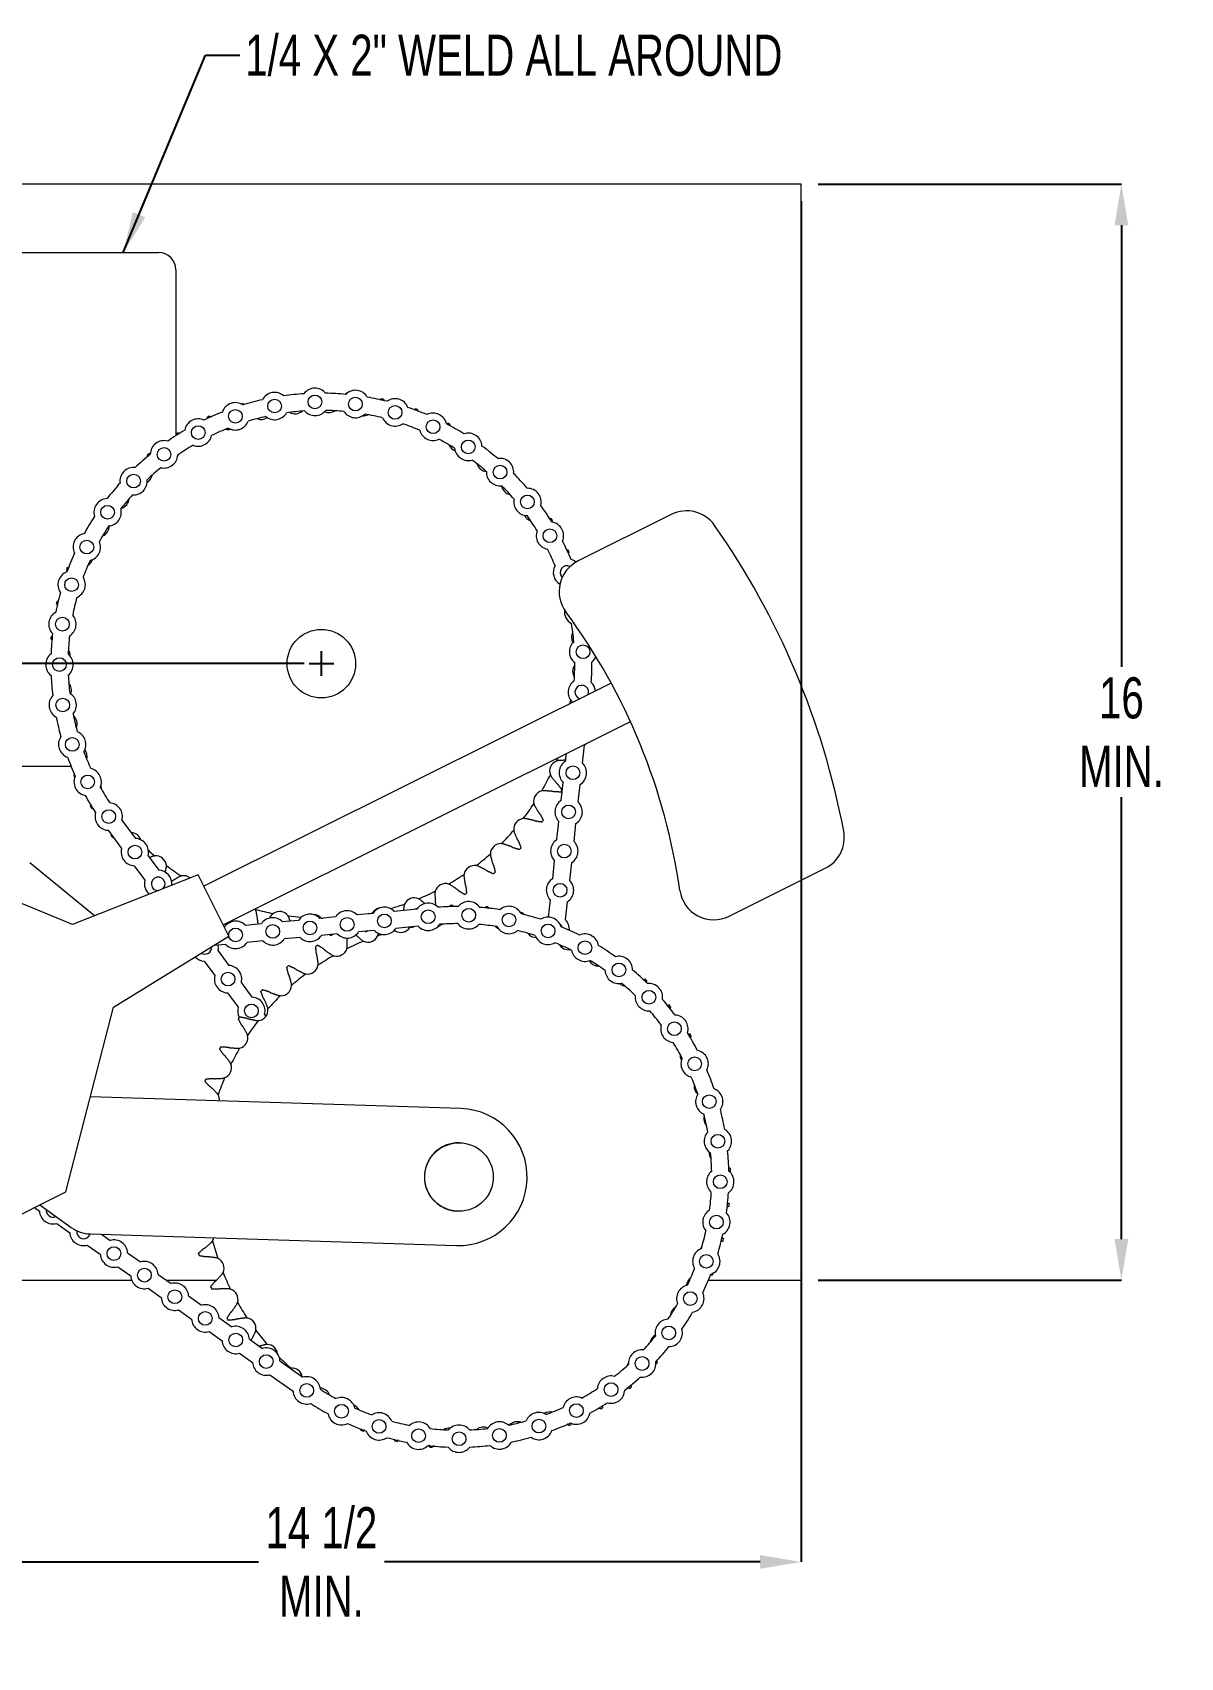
# Model space of a CAD drawing. Header units: inches. Extents: x 1.5 to 21.5, y 4.2 to 20.4.
# Drawn here: x 5.63 to 9.81, y 4.18 to 10.11 of the extents above; entities that cross this region are included whole.
import ezdxf

# ---------------------------------------------------------------- set-up
doc = ezdxf.new("R2010")
doc.units = ezdxf.units.IN
doc.header["$MEASUREMENT"] = 0
doc.header["$PDSIZE"] = -1
doc.layers.add('DIM', color=1, linetype='Continuous')
doc.styles.add('SLDTEXTSTYLE0', font='ARIAL.TTF', dxfattribs={"width": 0.7})
doc.styles.get("Standard").update_dxf_attribs({"font": 'ARIAL.TTF'})
doc.dimstyles.new('SLDDIMSTYLE0', dxfattribs={"dimtxt": 0.15, "dimasz": 0.15, "dimexe": 0, "dimexo": 0.0625, "dimgap": 0.0375, "dimtad": 0, "dimtih": 1, "dimtoh": 1, "dimdec": 3, "dimlfac": 4, "dimrnd": 1e-09, "dimzin": 12, "dimdsep": 46, "dimtxsty": 'SLDTEXTSTYLE0', "dimsah": 1, "dimcen": 0.09, "dimadec": 0, "dimazin": 0, "dimtfac": 1, "dimtdec": 3, "dimtofl": 0, "dimtmove": 0, "dimatfit": 3, "dimfxl": 0, "dimtolj": 1, "dimtzin": 12, "dimarcsym": 0})
doc.dimstyles.new('SLDDIMSTYLE3', dxfattribs={"dimtxt": 0.15, "dimasz": 0.15, "dimexe": 0, "dimexo": 0.0625, "dimgap": 0.0375, "dimtad": 0, "dimtih": 1, "dimtoh": 1, "dimdec": 0, "dimrnd": 1e-09, "dimzin": 0, "dimdsep": 46, "dimtxsty": 'Standard', "dimsah": 1, "dimcen": 0.09, "dimadec": 0, "dimazin": 0, "dimtfac": 1, "dimtdec": 0, "dimtofl": 0, "dimtmove": 0, "dimatfit": 3, "dimfxl": 0, "dimtolj": 1, "dimtzin": 0, "dimarcsym": 0})

# ---------------------------------------------------------------- blocks, each defined once
blk = doc.blocks.new('*D11')
at = {"color": 0, "linetype": 'ByBlock', "lineweight": -2}
for p, q in [((8.4294, 9.4948), (8.4294, 4.5288)), ((4.9294, 5.4948), (4.9294, 4.5288)), ((5.0794, 4.5288), (6.4498, 4.5288)), ((8.2794, 4.5288), (6.909, 4.5288))]:
    blk.add_line(p, q, dxfattribs=at)
at = {"color": 0, "linetype": 'ByBlock'}
for points in [[(4.9294, 4.5288), (5.0794, 4.5538), (5.0794, 4.5038)], [(8.4294, 4.5288), (8.2794, 4.5538), (8.2794, 4.5038)]]:
    blk.add_solid(points, dxfattribs=at)
at = {"layer": 'DEFPOINTS', "color": 0, "linetype": 'ByBlock'}
for p in [(8.4294, 9.5573), (4.9294, 5.5573)]:
    blk.add_point(p, dxfattribs=at)
at = {"color": 0, "linetype": 'ByBlock', "insert": (6.6794, 4.5288), "char_height": 0.15, "attachment_point": 5, "style": 'SLDTEXTSTYLE0'}
blk.add_mtext('14 1/2\\PMIN.', dxfattribs=at)
blk = doc.blocks.new('*D9')
at = {"color": 0, "linetype": 'ByBlock', "lineweight": -2}
for p, q in [((8.4919, 9.5573), (9.5978, 9.5573)), ((9.5978, 9.4073), (9.5978, 7.7951)), ((9.5978, 5.7073), (9.5978, 7.3195)), ((8.4919, 5.5573), (9.5978, 5.5573))]:
    blk.add_line(p, q, dxfattribs=at)
at = {"color": 0, "linetype": 'ByBlock'}
for points in [[(9.5978, 9.5573), (9.6228, 9.4073), (9.5728, 9.4073)], [(9.5978, 5.5573), (9.6228, 5.7073), (9.5728, 5.7073)]]:
    blk.add_solid(points, dxfattribs=at)
at = {"layer": 'DEFPOINTS', "color": 0, "linetype": 'ByBlock'}
for p in [(8.4294, 9.5573), (8.4294, 5.5573)]:
    blk.add_point(p, dxfattribs=at)
at = {"color": 0, "linetype": 'ByBlock', "insert": (9.5978, 7.5573), "char_height": 0.15, "attachment_point": 5, "style": 'SLDTEXTSTYLE0'}
blk.add_mtext('16\\PMIN.', dxfattribs=at)
blk = doc.blocks.new('*D10')
at = {"layer": 'DEFPOINTS', "color": 0}
for p in [(6.6794, 7.8073), (3.2682, 7.4323), (4.1481, 7.4323)]:
    blk.add_point(p, dxfattribs=at)
at = {"layer": 'DIM', "color": 0, "lineweight": -2}
for p, q in [((6.6169, 7.8073), (3.2682, 7.8073)), ((3.2682, 7.6573), (3.2682, 7.5823)), ((4.0856, 7.4323), (3.2682, 7.4323)), ((3.2682, 7.4323), (3.2682, 7.0331)), ((3.2682, 7.0331), (3.1182, 7.0331))]:
    blk.add_line(p, q, dxfattribs=at)
at = {"layer": 'DIM', "color": 0}
for points in [[(3.2432, 7.6573), (3.2932, 7.6573), (3.2682, 7.8073)], [(3.2432, 7.5823), (3.2932, 7.5823), (3.2682, 7.4323)]]:
    blk.add_solid(points, dxfattribs=at)
at = {"layer": 'DIM', "color": 0, "insert": (2.9294, 7.1107), "char_height": 0.15, "attachment_point": 2, "style": 'SLDTEXTSTYLE0'}
blk.add_mtext('\\A1;1 1/2', dxfattribs=at)

msp = doc.modelspace()

# ---------------------------------------------------------------- linework, layer by layer
at = {"color": 7, "linetype": 'Continuous', "lineweight": 15}
for p, q in [((8.429397, 9.557259), (5.178147, 9.557259)), ((8.429397, 7.728302), (8.429397, 9.557259)), ((5.178147, 9.307259), (6.085647, 9.307259)), ((6.148147, 9.244759), (6.148147, 8.638912)), ((7.955654, 8.351727), (7.615843, 8.182024)), ((7.736265, 7.736374), (6.250939, 6.994597)), ((7.593699, 7.665176), (7.593956, 7.667517)), ((6.321308, 6.853691), (7.806634, 7.595468)), ((7.570178, 7.451077), (7.573235, 7.478908)), ((7.632304, 7.444252), (7.639477, 7.509546)), ((7.647747, 7.516119), (7.639477, 7.509546)), ((5.766573, 7.432259), (4.148147, 7.432259)), ((7.554479, 7.308187), (7.561653, 7.373481)), ((7.616606, 7.301361), (7.623779, 7.366656)), ((5.951938, 7.23618), (6.001009, 7.169304)), ((5.901508, 7.199261), (5.950619, 7.13233)), ((7.538781, 7.165296), (7.545954, 7.230591)), ((7.600907, 7.158471), (7.608081, 7.223766)), ((5.770869, 6.85466), (5.127151, 7.120801)), ((5.851729, 6.886574), (5.61563, 7.079919)), ((5.9968, 7.069392), (6.035659, 7.016432)), ((6.04719, 7.106366), (6.086049, 7.053406)), ((7.523083, 7.022406), (7.530256, 7.087701)), ((7.585209, 7.015581), (7.592382, 7.080876)), ((8.166725, 6.885276), (8.517676, 7.060542)), ((6.230275, 7.035974), (5.770869, 6.85466)), ((6.341971, 6.812314), (6.230275, 7.035974)), ((8.429397, 5.557259), (8.429397, 7.016455)), ((7.507641, 6.881846), (7.514558, 6.944811)), ((6.438634, 6.910449), (6.437825, 6.91188)), ((6.731633, 6.883087), (6.673702, 6.877631)), ((6.867283, 6.895862), (6.809352, 6.890406)), ((7.027295, 6.910931), (6.945001, 6.903181)), ((7.569511, 6.872691), (7.576684, 6.937985)), ((6.460333, 6.857537), (6.402402, 6.852081)), ((6.595983, 6.870312), (6.538052, 6.864856)), ((6.678949, 6.878693), (6.685172, 6.878711)), ((6.737493, 6.820862), (6.679562, 6.815406)), ((6.873143, 6.833637), (6.815212, 6.828181)), ((6.941542, 6.830387), (6.948439, 6.832203)), ((7.032799, 6.848673), (6.950861, 6.840956)), ((5.92103, 6.55398), (6.341971, 6.812314)), ((6.330544, 6.782537), (6.286728, 6.778411)), ((6.466194, 6.795312), (6.408262, 6.789856)), ((6.601843, 6.808087), (6.543912, 6.802631)), ((7.558211, 6.769838), (7.558964, 6.776696)), ((6.25192, 6.7217), (6.29078, 6.66874)), ((6.30231, 6.758674), (6.34117, 6.705714)), ((6.387351, 6.642776), (6.42621, 6.589816)), ((6.33696, 6.605802), (6.37582, 6.552842)), ((5.747067, 5.879487), (5.92103, 6.55398)), ((6.472391, 6.526879), (6.477171, 6.520364)), ((7.187837, 6.183288), (5.836424, 6.225945)), ((5.465479, 5.738861), (5.747067, 5.879487)), ((5.632221, 5.822133), (5.650511, 5.809144)), ((5.652162, 5.832091), (5.766964, 5.749269)), ((5.714157, 5.763947), (5.761599, 5.730256)), ((5.836154, 5.725705), (7.172062, 5.683536)), ((5.877805, 5.72439), (5.908875, 5.702326)), ((5.825246, 5.685058), (5.872688, 5.651368)), ((5.972522, 5.657128), (6.019964, 5.623438)), ((5.936335, 5.60617), (5.983777, 5.572479)), ((6.083611, 5.57824), (6.131053, 5.544549)), ((4.929397, 5.557259), (5.987085, 5.557259)), ((6.047423, 5.527282), (6.094865, 5.493591)), ((6.113155, 5.557259), (6.297526, 5.557259)), ((8.018402, 5.557259), (8.023177, 5.557259)), ((8.091194, 5.557259), (8.429397, 5.557259)), ((6.194699, 5.499351), (6.242141, 5.465661)), ((6.158512, 5.448393), (6.205954, 5.414703)), ((6.305788, 5.420463), (6.35323, 5.386773)), ((6.269601, 5.369505), (6.317043, 5.335815)), ((6.416877, 5.341575), (6.464319, 5.307884)), ((6.380689, 5.290617), (6.428131, 5.256926)), ((6.527965, 5.262686), (6.612072, 5.202959)), ((6.491778, 5.211728), (6.575885, 5.152001)), ((7.630059, 5.127133), (7.628563, 5.12719))]:
    msp.add_line(p, q, dxfattribs=at)
at = {"color": 7, "linetype": 'Continuous', "lineweight": 15, "flags": 128}
for points in [[(7.037872, 8.659268), (7.038541, 8.658157), (7.038624, 8.658026)], [(6.154687, 8.563794), (6.157055, 8.568948), (6.157488, 8.57017)], [(7.607939, 8.177714), (7.600439, 8.183076), (7.58998, 8.18767)], [(7.588943, 7.673359), (7.586294, 7.6677), (7.584373, 7.660518)], [(7.652915, 7.694748), (7.654068, 7.699639), (7.65343, 7.709373)], [(7.537108, 7.451499), (7.540266, 7.459209), (7.54189, 7.463254)], [(7.001952, 6.844403), (7.010134, 6.845978), (7.016356, 6.847124)], [(7.549363, 6.857171), (7.554019, 6.852525), (7.557884, 6.845267)], [(6.30231, 6.758674), (6.303988, 6.76972), (6.303328, 6.779974)], [(6.282666, 5.700296), (6.286063, 5.707103), (6.287439, 5.71146)], [(8.0677, 5.679455), (8.064707, 5.676235), (8.060544, 5.670103)], [(7.799391, 5.254772), (7.796037, 5.248885), (7.79419, 5.244027)]]:
    msp.add_lwpolyline(points, dxfattribs=at)
at = {"color": 7, "linetype": 'Continuous', "lineweight": 15}
for centre, radius in [((6.655875, 8.762569), 0.025), ((6.803624, 8.75475), 0.025), ((6.365597, 8.709867), 0.025), ((6.50869, 8.747488), 0.025), ((6.948395, 8.724217), 0.025), ((6.230027, 8.650608), 0.025), ((7.086717, 8.671702), 0.025), ((7.215275, 8.598465), 0.025), ((6.105229, 8.571132), 0.025), ((5.994195, 8.473345), 0.025), ((7.330987, 8.50626), 0.025), ((7.431078, 8.397299), 0.025), ((5.899588, 8.359589), 0.025), ((5.823674, 8.232593), 0.025), ((7.51315, 8.274193), 0.025), ((5.768274, 8.095401), 0.025), ((5.734715, 7.951301), 0.025), ((6.679397, 7.807259), 0.125), ((5.723803, 7.803748), 0.025), ((7.634005, 7.850783), 0.025), ((5.735799, 7.65628), 0.025), ((5.770415, 7.512431), 0.025), ((7.596978, 7.408867), 0.025), ((5.826822, 7.375649), 0.025), ((5.903667, 7.249214), 0.025), ((7.58128, 7.265976), 0.025), ((5.998904, 7.119348), 0.025), ((7.565582, 7.123086), 0.025), ((7.549883, 6.980196), 0.025), ((6.773422, 6.855634), 0.025), ((6.909072, 6.868409), 0.025), ((7.068926, 6.883239), 0.025), ((7.216775, 6.888867), 0.025), ((7.36372, 6.871605), 0.025), ((6.366473, 6.817309), 0.025), ((6.502123, 6.830084), 0.025), ((6.637773, 6.842859), 0.025), ((7.506239, 6.831866), 0.025), ((7.640916, 6.770604), 0.025), ((7.764522, 6.689286), 0.025), ((6.339065, 6.655758), 0.025), ((7.874093, 6.589863), 0.025), ((6.424106, 6.539861), 0.025), ((7.967004, 6.474718), 0.025), ((8.041027, 6.34661), 0.025), ((8.094386, 6.208611), 0.025), ((7.181506, 5.933363), 0.125), ((8.125805, 6.06403), 0.025), ((8.134528, 5.916332), 0.025), ((8.120347, 5.769057), 0.025), ((5.922605, 5.654248), 0.025), ((8.083602, 5.625737), 0.025), ((6.033694, 5.57536), 0.025), ((6.144782, 5.496471), 0.025), ((8.025173, 5.489807), 0.025), ((6.255871, 5.417583), 0.025), ((6.36696, 5.338695), 0.025), ((7.946462, 5.364525), 0.025), ((6.478048, 5.259806), 0.025), ((7.849356, 5.252895), 0.025), ((6.625802, 5.154881), 0.025), ((7.736181, 5.157594), 0.025), ((6.752704, 5.078811), 0.025), ((7.609652, 5.080904), 0.025), ((6.889828, 5.023242), 0.025), ((7.472801, 5.024666), 0.025), ((7.033887, 4.989506), 0.025), ((7.181426, 4.978413), 0.025), ((7.328909, 4.990227), 0.025)]:
    msp.add_circle(centre, radius, dxfattribs=at)
for centre, radius, start, end in [((6.085647, 9.244759), 0.0625, 0, 90), ((6.50869, 8.747488), 0.05, 47.8118964, 152.7690839), ((6.679397, 7.807259), 0.98685, 93.7135252, 97.9874551), ((6.655875, 8.762569), 0.05, 38.9318964, 143.8890839), ((6.679397, 7.807259), 0.98685, 84.8335252, 89.1074551), ((6.803624, 8.75475), 0.05, 30.0518964, 135.0090839), ((6.679397, 7.807259), 0.991066, 84.605641, 84.7821248), ((6.679397, 7.807259), 0.98685, 75.9535252, 80.2274551), ((6.679397, 7.807259), 0.98685, 111.4735252, 115.7474551), ((6.365597, 8.709867), 0.05, 56.6918964, 161.6490839), ((6.679397, 7.807259), 0.991066, 106.775486, 107.0953393), ((6.679397, 7.807259), 0.98685, 102.5935252, 106.8674551), ((6.50869, 8.747488), 0.05, 230.1526037, 330.4283766), ((6.679397, 7.807259), 0.92435, 93.7901226, 97.9108577), ((6.583178, 8.758014), 0.038816, 240.1211446, 311.4364661), ((6.655875, 8.762569), 0.05, 221.2726037, 321.5483766), ((6.7081, 8.76244), 0.038816, 244.5340254, 303.9364661), ((6.679397, 7.807259), 0.92435, 84.9101226, 89.0308577), ((6.803624, 8.75475), 0.05, 212.3926037, 312.6683766), ((6.679397, 7.807259), 0.991066, 76.775486, 77.2821248), ((6.948395, 8.724217), 0.05, 21.1718964, 126.1290839), ((6.679397, 7.807259), 0.98685, 67.0735252, 71.3474551), ((6.679397, 7.807259), 0.991066, 69.275486, 69.7821248), ((7.086717, 8.671702), 0.05, 12.2918964, 117.2490839), ((6.230027, 8.650608), 0.05, 65.5718964, 170.5290839), ((6.679397, 7.807259), 0.991066, 114.275486, 114.7821248), ((6.679397, 7.807259), 0.92435, 111.5501226, 115.6708577), ((6.340383, 8.700715), 0.038816, 255.1211446, 282.3939146), ((6.365597, 8.709867), 0.05, 239.0326037, 339.3083766), ((6.679397, 7.807259), 0.92435, 102.6701226, 106.7908577), ((6.459903, 8.737321), 0.038816, 247.6211446, 304.4265076), ((6.83253, 8.750521), 0.038816, 265.2123419, 296.4364661), ((6.679397, 7.807259), 0.92435, 76.0301226, 80.1508577), ((6.948395, 8.724217), 0.05, 203.5126037, 303.7883766), ((6.679397, 7.807259), 0.92435, 67.1501226, 71.2708577), ((7.086717, 8.671702), 0.05, 194.6326037, 294.9083766), ((6.679397, 7.807259), 0.98685, 58.1935252, 62.4674551), ((6.679397, 7.807259), 0.991066, 61.775486, 62.2821248), ((6.105229, 8.571132), 0.05, 74.4518964, 179.4090839), ((6.679397, 7.807259), 0.98685, 120.3535252, 124.6274551), ((6.679397, 7.807259), 0.991066, 121.775486, 122.2821248), ((6.679397, 7.807259), 0.92435, 120.4301226, 124.5508577), ((6.230027, 8.650608), 0.05, 247.9126037, 348.1883766), ((6.679397, 7.807259), 0.92435, 58.2701226, 62.3908577), ((7.181845, 8.620118), 0.038816, 202.6211446, 248.1274793), ((7.215275, 8.598465), 0.05, 3.4118964, 108.3690839), ((6.679397, 7.807259), 0.98685, 49.3135252, 53.5874551), ((6.679397, 7.807259), 0.98685, 129.2335252, 133.5074551), ((6.679397, 7.807259), 0.991066, 129.275486, 129.7821248), ((6.105229, 8.571132), 0.05, 256.7926037, 357.0683766), ((7.215275, 8.598465), 0.05, 185.7526037, 286.0283766), ((6.679397, 7.807259), 0.92435, 49.3901226, 53.5108577), ((7.330987, 8.50626), 0.05, 354.5318964, 99.4890839), ((5.994195, 8.473345), 0.05, 83.3318964, 188.2890839), ((6.679397, 7.807259), 0.92435, 129.3101226, 133.4308577), ((6.024278, 8.50297), 0.038816, 300.6259288, 348.9364661), ((7.283646, 8.547582), 0.038816, 195.1211446, 266.1716907), ((7.330987, 8.50626), 0.05, 176.8726037, 277.1483766), ((6.679397, 7.807259), 0.98685, 40.4335252, 44.7074551), ((6.679397, 7.807259), 0.98685, 138.1135252, 142.3874551), ((6.679397, 7.807259), 0.92435, 138.1901226, 142.3108577), ((5.994195, 8.473345), 0.05, 265.6726037, 5.9483766), ((7.375108, 8.462378), 0.038816, 187.6211446, 258.9364661), ((6.679397, 7.807259), 0.92435, 40.5101226, 44.6308577), ((7.431078, 8.397299), 0.05, 345.6518964, 90.6090839), ((5.899588, 8.359589), 0.05, 92.2118964, 197.1690839), ((5.899588, 8.359589), 0.05, 274.5526037, 14.8283766), ((5.939074, 8.411508), 0.038816, 285.1211446, 356.4364661), ((7.431078, 8.397299), 0.05, 167.9926037, 268.2683766), ((6.679397, 7.807259), 0.98685, 31.5535252, 35.8274551), ((8.011503, 8.239897), 0.125, 35.0329181, 116.5376765), ((6.679397, 7.807259), 0.98685, 146.9935252, 151.2674551), ((6.679397, 7.807259), 0.92435, 147.0701226, 151.1908577), ((5.866538, 8.309707), 0.038816, 292.6211446, 0.3190103), ((7.454666, 8.365965), 0.038816, 206.6625411, 251.4364661), ((6.679397, 7.807259), 0.92435, 31.6301226, 35.7508577), ((6.679397, 7.807259), 0.991066, 31.775486, 32.2821248), ((7.51315, 8.274193), 0.05, 336.7718964, 81.7290839), ((5.759741, 6.661268), 2.875, 10.7110563, 35.0329181), ((5.823674, 8.232593), 0.05, 101.0918964, 206.0490839), ((5.823674, 8.232593), 0.05, 283.4326037, 23.7083766), ((7.51315, 8.274193), 0.05, 159.1126037, 259.3883766), ((6.679397, 7.807259), 0.98685, 22.6735252, 26.9474551), ((6.679397, 7.807259), 0.98685, 155.8735252, 160.1474551), ((5.807909, 8.199309), 0.038816, 300.1211446, 341.9519994), ((6.679397, 7.807259), 0.92435, 22.7501226, 26.8708577), ((6.679397, 7.807259), 0.991066, 24.275486, 24.7821248), ((5.768274, 8.095401), 0.05, 109.9718964, 214.9290839), ((6.679397, 7.807259), 0.991066, 159.275486, 159.7821248), ((6.679397, 7.807259), 0.92435, 155.9501226, 160.0708577), ((7.575235, 8.139893), 0.05, 150.2326037, 239.1456804), ((7.671691, 8.070194), 0.125, 116.5376765, 216.3867034), ((7.575235, 8.139893), 0.025, 62.2469543, 226.0488882), ((6.679397, 7.807259), 0.98685, 164.7535252, 169.0274551), ((5.768274, 8.095401), 0.05, 292.3126037, 32.5883766), ((6.679397, 7.807259), 0.991066, 166.775486, 167.2821248), ((6.679397, 7.807259), 0.92435, 164.8301226, 168.9508577), ((5.734715, 7.951301), 0.05, 118.8518964, 223.8090839), ((5.734715, 7.951301), 0.05, 301.1926037, 41.4683766), ((7.615845, 7.99762), 0.05, 173.5880577, 241.6283766), ((5.759741, 6.661268), 2.25, 8.1291963, 36.3867034), ((6.679397, 7.807259), 0.92435, 4.9901226, 9.1108577), ((6.679397, 7.807259), 0.991066, 174.275486, 174.7821248), ((6.679397, 7.807259), 0.98685, 173.6335252, 177.9074551), ((6.679397, 7.807259), 0.92435, 173.7101226, 177.8308577), ((7.630152, 7.903478), 0.038816, 150.1211446, 210.1854864), ((5.723803, 7.803748), 0.05, 127.7318964, 232.6890839), ((5.723803, 7.803748), 0.05, 310.0726037, 50.3483766), ((5.724216, 7.835962), 0.038816, 358.2443915, 33.9364661), ((7.634005, 7.850783), 0.05, 132.4726037, 232.7483766), ((7.634005, 7.850783), 0.05, 310.1318964, 338.9478829), ((7.634578, 7.778556), 0.038816, 142.6211446, 213.9364661), ((6.679397, 7.807259), 0.92435, 356.1101226, 0.2308577), ((6.679397, 7.807259), 0.98685, 356.0335252, 0.3074551), ((6.679397, 7.807259), 0.98685, 182.5135252, 186.7874551), ((6.679397, 7.807259), 0.92435, 182.5901226, 186.7108577), ((5.728642, 7.71104), 0.038816, 338.7812019, 41.4364661), ((7.629282, 7.702902), 0.05, 123.5926037, 225.0483027), ((7.629282, 7.702902), 0.025, 15, 252.1121192), ((7.629282, 7.702902), 0.05, 5.6166839, 46.2090839), ((5.735799, 7.65628), 0.05, 136.6118964, 241.5690839), ((5.735799, 7.65628), 0.05, 318.9526037, 59.2283766), ((6.679397, 7.807259), 0.98685, 191.3935252, 195.6674551), ((6.679397, 7.807259), 0.92435, 191.4701226, 195.5908577), ((5.749335, 7.587765), 0.038816, 337.6211446, 48.9364661), ((5.770415, 7.512431), 0.05, 145.4918964, 250.4490839), ((5.770415, 7.512431), 0.05, 327.8326037, 68.1083766), ((6.679397, 7.807259), 0.92435, 200.3501226, 204.4708577), ((5.785941, 7.468245), 0.038816, 345.1211446, 38.6336668), ((6.679397, 7.807259), 0.98685, 200.2735252, 204.5474551), ((5.826822, 7.375649), 0.05, 336.7126037, 76.9883766), ((7.550885, 7.415209), 0.038816, 110.7880233, 200.7695874), ((7.596978, 7.408867), 0.05, 122.4126776, 225.0483027), ((7.596978, 7.408867), 0.05, 302.4126776, 45.0483027), ((6.679397, 7.807259), 0.991066, 204.275486, 204.7821248), ((5.826822, 7.375649), 0.05, 154.3718964, 259.3290839), ((6.679397, 7.807259), 0.92435, 209.2301226, 213.3508577), ((5.837835, 7.354526), 0.038816, 352.6211446, 14.2236426), ((6.679397, 7.807259), 0.928566, 329.9723706, 334.0852402), ((6.679397, 7.807259), 0.98685, 209.1535252, 213.4274551), ((5.903667, 7.249214), 0.05, 344.8896491, 85.8683766), ((6.679397, 7.807259), 0.928566, 322.4723706, 326.5852402), ((7.492256, 7.304811), 0.038816, 103.2880233, 193.2695874), ((7.58128, 7.265976), 0.05, 122.4126776, 225.0483027), ((6.679397, 7.807259), 0.991066, 331.775486, 332.2821248), ((7.58128, 7.265976), 0.05, 302.4126776, 45.0483027), ((6.679397, 7.807259), 0.991066, 211.775486, 212.2821248), ((5.903667, 7.249214), 0.05, 163.2518964, 267.5252204), ((7.41972, 7.203011), 0.038816, 95.7880233, 185.7695874), ((6.679397, 7.807259), 0.991066, 324.275486, 324.7821248), ((6.679397, 7.807259), 0.991066, 219.275486, 219.7821248), ((5.983686, 7.15214), 0.038816, 18.4783573, 88.2695874), ((6.679397, 7.807259), 0.928566, 314.9723706, 319.0852402), ((8.461828, 7.172372), 0.125, 296.5376765, 10.7110563), ((5.998904, 7.119348), 0.05, 164.9516973, 267.5873224), ((5.998904, 7.119348), 0.05, 344.9516973, 87.5873224), ((6.679397, 7.807259), 0.928566, 227.1977369, 229.0852402), ((7.334516, 7.111548), 0.038816, 88.2880233, 178.2695874), ((6.679397, 7.807259), 0.991066, 316.775486, 317.2821248), ((7.565582, 7.123086), 0.05, 122.4126776, 225.0483027), ((7.565582, 7.123086), 0.05, 302.4126776, 45.0483027), ((6.075148, 7.066936), 0.038816, 5.7880233, 95.7695874), ((6.679397, 7.807259), 0.928566, 232.4723706, 236.5852402), ((7.238103, 7.03199), 0.038816, 80.7880233, 170.7695874), ((6.679397, 7.807259), 0.928566, 307.4723706, 311.5852402), ((6.083945, 7.00345), 0.05, 164.9516973, 229.5287764), ((6.083945, 7.00345), 0.025, 15, 271.3668648), ((6.083945, 7.00345), 0.05, 353.5465766, 87.5873224), ((6.083945, 7.00345), 0.025, 311.7084881, 15), ((6.176949, 6.9944), 0.038816, 51.0058592, 103.2695874), ((7.13213, 6.965697), 0.038816, 73.2880233, 163.2695874), ((6.679397, 7.807259), 0.928566, 299.9723706, 304.0852402), ((6.679397, 7.807259), 0.991066, 309.275486, 309.7821248), ((7.549883, 6.980196), 0.05, 122.4126776, 225.0483027), ((7.549883, 6.980196), 0.05, 302.4126776, 45.0483027), ((7.018411, 6.913803), 0.038816, 65.7880233, 155.7695874), ((6.679397, 7.807259), 0.928566, 292.4723706, 296.5852402), ((6.679397, 7.807259), 0.991066, 301.775486, 302.2821248), ((8.110876, 6.997106), 0.125, 188.1291963, 296.5376765), ((6.679397, 7.807259), 0.928566, 254.9723706, 259.0852402), ((6.502123, 6.830084), 0.05, 44.0622063, 146.6978314), ((6.526264, 6.863997), 0.038816, 35.7880233, 125.7695874), ((6.679397, 7.807259), 0.928566, 262.4723706, 265.4755365), ((6.637773, 6.842859), 0.05, 44.0622063, 146.6978314), ((6.650694, 6.852078), 0.038816, 43.2880233, 88.5235459), ((6.773422, 6.855634), 0.05, 44.0622063, 146.6978314), ((6.679397, 7.807259), 0.928566, 280.4036823, 281.5852402), ((6.898891, 6.877197), 0.038816, 100.2909764, 148.2695874), ((6.909072, 6.868409), 0.05, 44.0622063, 146.6978314), ((6.679397, 7.807259), 0.928566, 285.7141503, 289.0852402), ((7.181506, 5.933363), 0.991066, 98.8396039, 99.3462427), ((7.068926, 6.883239), 0.05, 44.1413874, 146.3685905), ((7.179091, 5.93401), 0.98685, 90.0430162, 94.3169461), ((7.181506, 5.933363), 0.991066, 91.3396039, 91.8462427), ((7.216775, 6.888867), 0.05, 35.2613874, 140.2185749), ((7.179091, 5.93401), 0.98685, 81.1630162, 85.4369461), ((7.181506, 5.933363), 0.991066, 83.8396039, 84.3462427), ((7.36372, 6.871605), 0.05, 26.3813874, 131.3385749), ((7.181506, 5.933363), 0.991066, 76.3396039, 76.8462427), ((7.179091, 5.93401), 0.98685, 72.2830162, 76.5569461), ((7.506239, 6.831866), 0.05, 17.5013874, 122.4585749), ((6.366473, 6.817309), 0.05, 44.0622063, 145.4214402), ((6.773422, 6.855634), 0.05, 224.0622063, 326.6978314), ((6.679397, 7.807259), 0.991066, 279.275486, 279.7821248), ((6.909072, 6.868409), 0.05, 224.0622063, 326.6978314), ((6.969094, 6.865068), 0.038816, 237.8521413, 327.8337054), ((7.068926, 6.883239), 0.05, 223.7344732, 326.7578676), ((7.092523, 6.884823), 0.038816, 287.5138073, 312.9301466), ((7.179091, 5.93401), 0.92435, 90.1196136, 94.2403487), ((7.216775, 6.888867), 0.05, 217.6020947, 317.8778676), ((7.179091, 5.93401), 0.92435, 81.2396136, 85.3603487), ((7.341811, 6.875433), 0.038816, 223.9776408, 243.3029745), ((7.36372, 6.871605), 0.05, 208.7220947, 308.9978676), ((7.179091, 5.93401), 0.92435, 72.3596136, 76.4803487), ((7.463404, 6.84645), 0.038816, 217.274574, 268.6626067), ((7.179091, 5.93401), 0.98685, 63.4030162, 67.6769461), ((7.534185, 6.837306), 0.05, 356.134014, 45.0483027), ((7.640916, 6.770604), 0.05, 8.6213874, 113.5785749), ((6.254025, 6.771655), 0.025, 238.5328906, 4.5424623), ((6.366473, 6.817309), 0.05, 224.0622063, 326.6978314), ((6.502123, 6.830084), 0.05, 224.0622063, 326.6978314), ((6.637773, 6.842859), 0.05, 224.0622063, 326.6978314), ((7.181506, 5.933363), 0.991066, 121.3396039, 121.8462427), ((6.679397, 7.807259), 0.991066, 271.775486, 272.2821248), ((6.735188, 6.778345), 0.038816, 252.8521413, 342.8337054), ((7.181506, 5.933363), 0.928566, 112.0364885, 116.1493581), ((6.849299, 6.829372), 0.038816, 245.3521413, 335.3337054), ((7.181506, 5.933363), 0.928566, 107.5113194, 108.6493581), ((7.506239, 6.831866), 0.05, 199.8420947, 300.1178676), ((7.179091, 5.93401), 0.92435, 63.4796136, 67.6003487), ((7.580174, 6.801843), 0.038816, 210.5853962, 279.805043), ((7.179091, 5.93401), 0.98685, 54.5230162, 58.7969461), ((6.254025, 6.771655), 0.05, 224.655721, 267.5873224), ((6.339065, 6.655758), 0.05, 344.9516973, 87.5873224), ((7.181506, 5.933363), 0.991066, 128.8396039, 129.3462427), ((6.628714, 6.71286), 0.038816, 260.3521413, 350.3337054), ((7.181506, 5.933363), 0.928566, 119.5364885, 123.6493581), ((7.640916, 6.770604), 0.05, 190.9620947, 291.2378676), ((7.690123, 6.742376), 0.038816, 209.8159571, 271.5029317), ((7.179091, 5.93401), 0.92435, 54.5996136, 58.7203487), ((7.764522, 6.689286), 0.05, 359.7413874, 104.6985749), ((6.339065, 6.655758), 0.05, 164.9516973, 267.5873224), ((7.181506, 5.933363), 0.928566, 127.0364885, 131.1493581), ((7.764522, 6.689286), 0.05, 182.0820947, 282.3578676), ((7.179091, 5.93401), 0.98685, 45.6430162, 49.9169461), ((7.181506, 5.933363), 0.991066, 46.3396039, 46.8462427), ((6.424106, 6.539861), 0.05, 344.9516973, 87.5873224), ((7.181506, 5.933363), 0.991066, 136.3396039, 136.8462427), ((7.181506, 5.933363), 0.928566, 134.5364885, 138.6493581), ((6.531699, 6.634037), 0.038816, 267.8521413, 357.8337054), ((7.791369, 6.669067), 0.038816, 230.0220042, 263.2194748), ((7.179091, 5.93401), 0.92435, 45.7196136, 49.8403487), ((7.874093, 6.589863), 0.05, 173.2020947, 273.4778676), ((7.874093, 6.589863), 0.05, 350.8613874, 95.8185749), ((6.424106, 6.539861), 0.05, 164.9516973, 208.1187112), ((6.445802, 6.543226), 0.038816, 275.3521413, 5.3337054), ((7.179091, 5.93401), 0.92435, 36.8396136, 40.9603487), ((7.179091, 5.93401), 0.98685, 36.7630162, 41.0369461), ((7.181506, 5.933363), 0.991066, 38.8396039, 39.3462427), ((7.967004, 6.474718), 0.05, 341.9813874, 86.9385749), ((7.181506, 5.933363), 0.991066, 143.8396039, 144.3462427), ((7.181506, 5.933363), 0.928566, 142.0364885, 146.1493581), ((7.967004, 6.474718), 0.05, 164.3220947, 264.5978676), ((7.181506, 5.933363), 0.991066, 151.3396039, 151.8462427), ((6.372493, 6.44198), 0.038816, 282.8521413, 12.8337054), ((7.179091, 5.93401), 0.92435, 27.9596136, 32.0803487), ((7.179091, 5.93401), 0.98685, 27.8830162, 32.1569461), ((7.181506, 5.933363), 0.991066, 31.3396039, 31.8462427), ((7.181506, 5.933363), 0.928566, 149.5364885, 153.6493581), ((8.026488, 6.379681), 0.038816, 176.8534873, 210.1135748), ((8.041027, 6.34661), 0.05, 155.4420947, 255.7178676), ((8.041027, 6.34661), 0.05, 333.1013874, 78.0585749), ((7.181506, 5.933363), 0.991066, 158.8396039, 159.3462427), ((7.181506, 5.933363), 0.928566, 157.0364885, 161.1493581), ((6.313026, 6.332031), 0.038816, 290.3521413, 20.3337054), ((7.179091, 5.93401), 0.92435, 19.0796136, 23.2003487), ((7.179091, 5.93401), 0.98685, 19.0030162, 23.2769461), ((6.268419, 6.215261), 0.038816, 353.8327311, 27.8337054), ((8.077515, 6.26557), 0.038816, 169.9446196, 230.5681797), ((8.094386, 6.208611), 0.05, 146.5620947, 246.8378676), ((8.094386, 6.208611), 0.05, 324.2213874, 69.1785749), ((7.17995, 5.933412), 0.25, 268.1920528, 88.1920528), ((7.179091, 5.93401), 0.98685, 10.1230162, 14.3969461), ((8.113211, 6.145775), 0.038816, 162.9472208, 222.5989343), ((7.179091, 5.93401), 0.92435, 10.1996136, 14.3203487), ((7.17995, 5.933412), 0.125, 87.8351854, 268.5489203), ((8.125805, 6.06403), 0.05, 137.6820947, 237.9578676), ((8.125805, 6.06403), 0.05, 315.3413874, 60.2985749), ((8.132966, 6.022346), 0.038816, 175.7268902, 214.733239), ((7.179091, 5.93401), 0.92435, 1.3196136, 5.4403487), ((7.179091, 5.93401), 0.98685, 1.2430162, 5.5169461), ((8.134528, 5.916332), 0.05, 128.8020947, 229.0778676), ((8.134528, 5.916332), 0.05, 306.4613874, 51.4185749), ((7.181506, 5.933363), 0.991066, 1.3396039, 1.8462427), ((7.179091, 5.93401), 0.92435, 352.4396136, 356.5603487), ((7.179091, 5.93401), 0.98685, 352.3630162, 356.6369461), ((5.700428, 5.812025), 0.025, 172.7857824, 295.5983232), ((8.120347, 5.769057), 0.05, 119.9220947, 220.1978676), ((7.181506, 5.933363), 0.991066, 353.8396039, 354.3462427), ((5.700428, 5.812025), 0.05, 183.3021686, 285.9377937), ((8.120347, 5.769057), 0.05, 297.5813874, 42.5385749), ((5.811516, 5.733136), 0.05, 183.3021686, 285.9377937), ((5.840097, 5.850642), 0.125, 234.1920528, 268.1920528), ((5.811516, 5.733136), 0.025, 169.8888813, 342.769777), ((5.922605, 5.654248), 0.05, 3.3021686, 105.9377937), ((7.181506, 5.933363), 0.928566, 194.5364885, 198.6493581), ((7.179091, 5.93401), 0.92435, 343.5596136, 347.6803487), ((7.179091, 5.93401), 0.98685, 343.4830162, 347.7569461), ((7.181506, 5.933363), 0.991066, 346.3396039, 346.8462427), ((5.922605, 5.654248), 0.05, 183.3021686, 285.9377937), ((7.181506, 5.933363), 0.991066, 196.3396039, 196.8462427), ((6.285497, 5.601156), 0.038816, 335.3521413, 65.3337054), ((8.083602, 5.625737), 0.05, 111.0420947, 211.3178676), ((8.083602, 5.625737), 0.05, 288.7013874, 33.6585749), ((6.033694, 5.57536), 0.05, 3.3021686, 105.9377937), ((7.181506, 5.933363), 0.928566, 202.0364885, 206.1493581), ((7.179091, 5.93401), 0.92435, 334.6796136, 338.8003487), ((7.179091, 5.93401), 0.98685, 334.6030162, 338.8769461), ((7.181506, 5.933363), 0.991066, 338.8396039, 339.3462427), ((6.033694, 5.57536), 0.05, 183.3021686, 285.9377937), ((6.144782, 5.496471), 0.05, 3.3021686, 105.9377937), ((7.181506, 5.933363), 0.991066, 203.8396039, 204.3462427), ((6.336524, 5.487045), 0.038816, 342.8521413, 72.8337054), ((8.025173, 5.489807), 0.05, 102.1620947, 202.4378676), ((8.049986, 5.534695), 0.038816, 126.2757948, 175.3481831), ((6.144782, 5.496471), 0.05, 183.3021686, 285.9377937), ((6.255871, 5.417583), 0.05, 3.3021686, 105.9377937), ((7.181506, 5.933363), 0.928566, 209.5364885, 213.6493581), ((7.179091, 5.93401), 0.92435, 325.7996136, 329.9203487), ((7.990519, 5.424746), 0.038816, 118.5740978, 177.1999629), ((8.025173, 5.489807), 0.05, 279.8213874, 24.7785749), ((6.255871, 5.417583), 0.05, 183.3021686, 285.9377937), ((7.181506, 5.933363), 0.991066, 211.3396039, 211.8462427), ((6.402009, 5.380571), 0.038816, 350.3521413, 80.3337054), ((7.946462, 5.364525), 0.05, 93.2820947, 193.5578676), ((7.179091, 5.93401), 0.98685, 325.7230162, 329.9969461), ((6.36696, 5.338695), 0.05, 3.3021686, 105.9377937), ((7.181506, 5.933363), 0.928566, 217.0364885, 221.1493581), ((7.179091, 5.93401), 0.92435, 316.9196136, 321.0403487), ((7.91721, 5.3235), 0.038816, 121.238532, 170.0550821), ((7.946462, 5.364525), 0.05, 270.9413874, 15.8985749), ((6.36696, 5.338695), 0.05, 183.3021686, 285.9377937), ((6.478048, 5.259806), 0.05, 3.3021686, 105.9377937), ((6.480832, 5.283556), 0.038816, 6.4398941, 87.8337054), ((7.849356, 5.252895), 0.05, 84.4020947, 184.6778676), ((7.179091, 5.93401), 0.98685, 316.8430162, 321.1169461), ((6.478048, 5.259806), 0.05, 183.3021686, 285.9377937), ((7.181506, 5.933363), 0.928566, 225.0234267, 228.6493581), ((6.571643, 5.197659), 0.038816, 10.2130213, 95.3337054), ((7.179091, 5.93401), 0.92435, 308.0396136, 312.1603487), ((7.849356, 5.252895), 0.05, 262.0613874, 7.0185749), ((7.181506, 5.933363), 0.991066, 316.3396039, 316.8462427), ((6.625802, 5.154881), 0.05, 4.4820947, 105.9377937), ((6.672889, 5.12435), 0.038816, 20.5669508, 86.7031951), ((7.179091, 5.93401), 0.92435, 299.1596136, 303.2803487), ((7.736181, 5.157594), 0.05, 75.5220947, 175.7978676), ((7.179091, 5.93401), 0.98685, 307.9630162, 312.2369461), ((7.181506, 5.933363), 0.991066, 308.8396039, 309.3462427), ((6.625802, 5.154881), 0.05, 183.3021686, 287.0985749), ((7.179091, 5.93401), 0.98685, 236.9230162, 241.1969461), ((7.179091, 5.93401), 0.92435, 236.9996136, 241.1203487), ((6.752704, 5.078811), 0.05, 13.3620947, 113.6378676), ((6.782838, 5.064883), 0.038816, 28.8260824, 67.611095), ((7.609652, 5.080904), 0.05, 66.6420947, 166.9178676), ((7.179091, 5.93401), 0.98685, 299.0830162, 303.3569461), ((7.736181, 5.157594), 0.05, 253.1813874, 358.1385749), ((6.752704, 5.078811), 0.05, 191.0213874, 295.9785749), ((7.179091, 5.93401), 0.92435, 245.8796136, 250.0003487), ((6.889828, 5.023242), 0.05, 22.2420947, 122.5178676), ((7.179091, 5.93401), 0.92435, 254.7596136, 258.8803487), ((7.179091, 5.93401), 0.92435, 281.3996136, 285.5203487), ((7.472801, 5.024666), 0.05, 57.7620947, 158.0378676), ((7.513713, 5.037354), 0.038816, 78.5214296, 121.887806), ((7.179091, 5.93401), 0.92435, 290.2796136, 294.4003487), ((7.609652, 5.080904), 0.05, 244.3013874, 349.2585749), ((7.181506, 5.933363), 0.991066, 301.3396039, 301.8462427), ((7.179091, 5.93401), 0.98685, 245.8030162, 250.0769461), ((7.181506, 5.933363), 0.991066, 248.8396039, 249.3462427), ((6.889828, 5.023242), 0.05, 199.9013874, 304.8585749), ((7.179091, 5.93401), 0.98685, 254.6830162, 258.9569461), ((7.033887, 4.989506), 0.05, 31.1220947, 131.3978676), ((7.179091, 5.93401), 0.92435, 263.6396136, 267.7603487), ((7.145538, 4.978428), 0.038816, 83.9040418, 122.2550777), ((7.181426, 4.978413), 0.05, 40.0020947, 140.2778676), ((7.179091, 5.93401), 0.92435, 272.5196136, 276.6403487), ((7.270489, 4.981903), 0.038816, 65.2012649, 128.9478487), ((7.328909, 4.990227), 0.05, 48.8820947, 149.1578676), ((7.393918, 5.001658), 0.038816, 70.2899544, 135.6606483), ((7.179091, 5.93401), 0.98685, 281.3230162, 285.5969461), ((7.472801, 5.024666), 0.05, 235.4213874, 340.3785749), ((7.179091, 5.93401), 0.98685, 290.2030162, 294.4769461), ((7.181506, 5.933363), 0.991066, 293.8396039, 294.3462427), ((7.181506, 5.933363), 0.991066, 256.3396039, 256.8462427), ((7.033887, 4.989506), 0.05, 208.7813874, 313.7385749), ((7.179091, 5.93401), 0.98685, 263.5630162, 267.8369461), ((7.181506, 5.933363), 0.991066, 263.8396039, 264.3462427), ((7.181426, 4.978413), 0.05, 217.6613874, 322.6185749), ((7.179091, 5.93401), 0.98685, 272.4430162, 276.7169461), ((7.328909, 4.990227), 0.05, 226.5413874, 331.4985749)]:
    msp.add_arc(centre, radius, start, end, dxfattribs=at)
for points in [[(6.766995, 8.790167), (6.769528, 8.794218)], [(6.393353, 8.756148), (6.396387, 8.75296)], [(6.894131, 8.769828), (6.897581, 8.77401)], [(6.906121, 8.772043), (6.907328, 8.767045)], [(7.017943, 8.733572), (7.0219, 8.737261)], [(7.03011, 8.734196), (7.030692, 8.728732)], [(6.26379, 8.701852), (6.263973, 8.707056)], [(6.271946, 8.710694), (6.276185, 8.70727)], [(7.136377, 8.68176), (7.14036, 8.684599)], [(7.1481, 8.680488), (7.14797, 8.675283)], [(6.150605, 8.639665), (6.15008, 8.645134)], [(6.15751, 8.649782), (6.162094, 8.646981)], [(6.046398, 8.563868), (6.045244, 8.568876)], [(6.052003, 8.574454), (6.055479, 8.572912)], [(7.512073, 8.336077), (7.517272, 8.336576)], [(7.52192, 8.329146), (7.519421, 8.325056)], [(7.573704, 8.222877), (7.579194, 8.222683)], [(7.582832, 8.21471), (7.579428, 8.210495)], [(5.753114, 8.145772), (5.749396, 8.149762)], [(5.75246, 8.157972), (5.757712, 8.158532)], [(5.716848, 8.021976), (5.712646, 8.025443)], [(5.714613, 8.033983), (5.719944, 8.03527)], [(5.697636, 7.89414), (5.692438, 7.89739)], [(5.693274, 7.906113), (5.69935, 7.908455)], [(7.542795, 7.453173), (7.537108, 7.451499)], [(7.572016, 7.455018), (7.542795, 7.453173)], [(5.775962, 7.399808), (5.779096, 7.403689)], [(7.514591, 7.401445), (7.51711, 7.396078)], [(7.51711, 7.396078), (7.535114, 7.372989)], [(7.535114, 7.372989), (7.543219, 7.365261)], [(7.543219, 7.365261), (7.556737, 7.346296)], [(7.454476, 7.295902), (7.456274, 7.290253)], [(7.489191, 7.343506), (7.483335, 7.342588)], [(7.518403, 7.341521), (7.489191, 7.343506)], [(7.529344, 7.339135), (7.518403, 7.341521)], [(7.552626, 7.338557), (7.529344, 7.339135)], [(5.836874, 7.285372), (5.839729, 7.290044)], [(5.846778, 7.278446), (5.841522, 7.277942)], [(7.421732, 7.241775), (7.415805, 7.241629)], [(7.450434, 7.235993), (7.421732, 7.241775)], [(7.46097, 7.232199), (7.450434, 7.235993)], [(7.456274, 7.290253), (7.47111, 7.265011)], [(7.47111, 7.265011), (7.478136, 7.256291)], [(7.478136, 7.256291), (7.489063, 7.235724)], [(5.912202, 7.179865), (5.913535, 7.18287)], [(7.3811, 7.199108), (7.382145, 7.193273)], [(7.382145, 7.193273), (7.393559, 7.166311)], [(7.483978, 7.228587), (7.46097, 7.232199)], [(5.920277, 7.173681), (5.91778, 7.173106)], [(7.34157, 7.149718), (7.335675, 7.150347)], [(7.369273, 7.14024), (7.34157, 7.149718)], [(7.379223, 7.135103), (7.369273, 7.14024)], [(7.401563, 7.128519), (7.379223, 7.135103)], [(7.393559, 7.166311), (7.399387, 7.156748)], [(7.399387, 7.156748), (7.407536, 7.134931)], [(6.065411, 7.104511), (6.052547, 7.099065)], [(6.071246, 7.105556), (6.065411, 7.104511)], [(6.109982, 7.045409), (6.113913, 7.064924)], [(6.113913, 7.064924), (6.113767, 7.070851)], [(7.250079, 7.068913), (7.244317, 7.070306)], [(7.276307, 7.0559), (7.250079, 7.068913)], [(7.295717, 7.112721), (7.295991, 7.106799)], [(7.295991, 7.106799), (7.303789, 7.078577)], [(7.303789, 7.078577), (7.308319, 7.068336)], [(7.308319, 7.068336), (7.31355, 7.045642)], [(6.137149, 7.015546), (6.132852, 7.012084)], [(6.162391, 7.030382), (6.137149, 7.015546)], [(6.16804, 7.03218), (6.162391, 7.030382)], [(7.148823, 7.00074), (7.143292, 7.002874)], [(7.173129, 6.984415), (7.148823, 7.00074)], [(7.199789, 7.038216), (7.199288, 7.032309)], [(7.199288, 7.032309), (7.203335, 7.003312)], [(7.203335, 7.003312), (7.20649, 6.992567)], [(7.285502, 7.049508), (7.276307, 7.0559)], [(7.306791, 7.040064), (7.285502, 7.049508)], [(7.039535, 6.946368), (7.03433, 6.949205)], [(7.05715, 6.930845), (7.039535, 6.946368)], [(7.094957, 6.976871), (7.093689, 6.97108)], [(7.093689, 6.97108), (7.093916, 6.941802)], [(7.093916, 6.941802), (7.095642, 6.930737)], [(7.181411, 6.976878), (7.173129, 6.984415)], [(7.201284, 6.964736), (7.181411, 6.976878)], [(7.20649, 6.992567), (7.208714, 6.969384)], [(6.441037, 6.90503), (6.438634, 6.910449)], [(6.44668, 6.8763), (6.441037, 6.90503)], [(6.499043, 6.891669), (6.488156, 6.87725)], [(6.503575, 6.895491), (6.499043, 6.891669)], [(6.56084, 6.881636), (6.557751, 6.886696)], [(6.565617, 6.867452), (6.56084, 6.881636)], [(6.865877, 6.897611), (6.864854, 6.895633)], [(6.981001, 6.924158), (6.978799, 6.906364)], [(6.983014, 6.929734), (6.981001, 6.924158)], [(7.095642, 6.930737), (7.095421, 6.924482)], [(7.147796, 6.920088), (7.149576, 6.923914)], [(7.158336, 6.924158), (7.160309, 6.920471)], [(7.276726, 6.915808), (7.279142, 6.919608)], [(7.287859, 6.918706), (7.289713, 6.913785)], [(7.415563, 6.896394), (7.416959, 6.890414)], [(6.447206, 6.865114), (6.44668, 6.8763)], [(6.449287, 6.856497), (6.447206, 6.865114)], [(6.886629, 6.818733), (6.88731, 6.823915)], [(6.943675, 6.835732), (6.948439, 6.832203)], [(6.660626, 6.752042), (6.658579, 6.775241)], [(6.666043, 6.779832), (6.685824, 6.767539)], [(6.685824, 6.767539), (6.694049, 6.759939)], [(6.710103, 6.816669), (6.709267, 6.818204)], [(6.719876, 6.819203), (6.718861, 6.816979)], [(6.772275, 6.766888), (6.773587, 6.77267)], [(6.773583, 6.801949), (6.773025, 6.80571)], [(6.773587, 6.77267), (6.773583, 6.801949)], [(6.804976, 6.817855), (6.806109, 6.816493)], [(6.806109, 6.816493), (6.827927, 6.796969)], [(6.827927, 6.796969), (6.833111, 6.794092)], [(6.884573, 6.813173), (6.886629, 6.818733)], [(6.559967, 6.705309), (6.581183, 6.695703)], [(6.663699, 6.741273), (6.660626, 6.752042)], [(6.667526, 6.712245), (6.663699, 6.741273)], [(6.666979, 6.706342), (6.667526, 6.712245)], [(6.694049, 6.759939), (6.718229, 6.743429)], [(6.718229, 6.743429), (6.723744, 6.741254)], [(6.558224, 6.677049), (6.553165, 6.699783)], [(6.562676, 6.666774), (6.558224, 6.677049)], [(6.570258, 6.638494), (6.562676, 6.666774)], [(6.581183, 6.695703), (6.590329, 6.689241)], [(6.590329, 6.689241), (6.616457, 6.676029)], [(6.616457, 6.676029), (6.622209, 6.674592)], [(7.851882, 6.65364), (7.859354, 6.656366)], [(7.86572, 6.650344), (7.863476, 6.642938)], [(6.466485, 6.589332), (6.458503, 6.611211)], [(6.464525, 6.617577), (6.486813, 6.610823)], [(6.472241, 6.579726), (6.466485, 6.589332)], [(6.486813, 6.610823), (6.496725, 6.605611)], [(6.496725, 6.605611), (6.524354, 6.595922)], [(6.524354, 6.595922), (6.530244, 6.595248)], [(6.570487, 6.63257), (6.570258, 6.638494)], [(6.48345, 6.552678), (6.472241, 6.579726)], [(6.48445, 6.546834), (6.48345, 6.552678)], [(7.940027, 6.559946), (7.947926, 6.561704)], [(7.953452, 6.554902), (7.950296, 6.547932)], [(6.386981, 6.490391), (6.376211, 6.511041)], [(6.381351, 6.518139), (6.40433, 6.514352)], [(6.393941, 6.481618), (6.386981, 6.490391)], [(6.408585, 6.456265), (6.393941, 6.481618)], [(6.40433, 6.514352), (6.414837, 6.510478)], [(6.414837, 6.510478), (6.443495, 6.504478)], [(6.443495, 6.504478), (6.449422, 6.504579)], [(6.311868, 6.408695), (6.335145, 6.40794)], [(6.335145, 6.40794), (6.346067, 6.40547)], [(6.346067, 6.40547), (6.375263, 6.403263)], [(6.410339, 6.450602), (6.408585, 6.456265)], [(8.015387, 6.455585), (8.023384, 6.45629)], [(8.027975, 6.448826), (8.024085, 6.442567)], [(6.321072, 6.38192), (6.307699, 6.400987)], [(6.329117, 6.37413), (6.321072, 6.38192)], [(6.346945, 6.350905), (6.329117, 6.37413)], [(6.349423, 6.345519), (6.346945, 6.350905)], [(6.375263, 6.403263), (6.381127, 6.404136)], [(6.257264, 6.291118), (6.280441, 6.293407)], [(6.280441, 6.293407), (6.291592, 6.292384)], [(6.291592, 6.292384), (6.320826, 6.294007)], [(6.320826, 6.294007), (6.326526, 6.295638)], [(6.269884, 6.265773), (6.254137, 6.282931)], [(6.278878, 6.2591), (6.269884, 6.265773)], [(6.299585, 6.2384), (6.278878, 6.2591)], [(6.302745, 6.233385), (6.299585, 6.2384)], [(8.164287, 5.968909), (8.172057, 5.965292)], [(8.172301, 5.956532), (8.167033, 5.953715)], [(8.166849, 5.82701), (8.158054, 5.823696)], [(8.160093, 5.840597), (8.167751, 5.835726)], [(6.256932, 5.676449), (6.279137, 5.695532)], [(6.279137, 5.695532), (6.282666, 5.700296)], [(8.144537, 5.699306), (8.135332, 5.697157)], [(8.139386, 5.713848), (8.146569, 5.707831)], [(6.230468, 5.654546), (6.247462, 5.670472)], [(6.255909, 5.642121), (6.232971, 5.646148)], [(6.247462, 5.670472), (6.256932, 5.676449)], [(6.267107, 5.642302), (6.255909, 5.642121)], [(6.296136, 5.638486), (6.267107, 5.642302)], [(6.301696, 5.63643), (6.296136, 5.638486)], [(6.298376, 5.557966), (6.3179, 5.579784)], [(6.3179, 5.579784), (6.320777, 5.584968)], [(8.105748, 5.575608), (8.098119, 5.574854)], [(6.274997, 5.532796), (6.289767, 5.550803)], [(6.301843, 5.523799), (6.278575, 5.524796)], [(6.289767, 5.550803), (6.298376, 5.557966)], [(6.31292, 5.52544), (6.301843, 5.523799)], [(6.342199, 5.525444), (6.31292, 5.52544)], [(6.347981, 5.524132), (6.342199, 5.525444)], [(6.35493, 5.445905), (6.371439, 5.470086)], [(6.371439, 5.470086), (6.373615, 5.475601)], [(6.335037, 5.4179), (6.34733, 5.437681)], [(6.362827, 5.412483), (6.339628, 5.410435)], [(6.34733, 5.437681), (6.35493, 5.445905)], [(6.373596, 5.415556), (6.362827, 5.412483)], [(6.402624, 5.419383), (6.373596, 5.415556)], [(6.408527, 5.418836), (6.402624, 5.419383)], [(6.422416, 5.337641), (6.425627, 5.342186)], [(6.425627, 5.342186), (6.438839, 5.368314)], [(6.438839, 5.368314), (6.440276, 5.374066)], [(6.476375, 5.322115), (6.453076, 5.315868)], [(6.482299, 5.322344), (6.476375, 5.322115)], [(6.568035, 5.236307), (6.56568, 5.235904)], [(7.901639, 5.263382), (7.904509, 5.255515)], [(7.803045, 5.161417), (7.796314, 5.164465)], [(7.808204, 5.174327), (7.809847, 5.166943)], [(7.696969, 5.086894), (7.690343, 5.091012)], [(7.703817, 5.098465), (7.704433, 5.091485)], [(6.823751, 5.009121), (6.823247, 5.014223)], [(6.836196, 5.009903), (6.831938, 5.005994)], [(7.582073, 5.026854), (7.575888, 5.031927)], [(7.59028, 5.035265), (7.590073, 5.030432)], [(6.947449, 4.970332), (6.946074, 4.976224)], [(6.960171, 4.973309), (6.955974, 4.9683)], [(7.075153, 4.94802), (7.072754, 4.954389)], [(7.087678, 4.953107), (7.08387, 4.947118)]]:
    msp.add_open_spline(points, degree=1, dxfattribs=at)
at = {"layer": 'DIM'}
for p, q in [((6.679397, 7.762259), (6.679397, 7.852259)), ((6.634397, 7.807259), (6.724397, 7.807259))]:
    msp.add_line(p, q, dxfattribs=at)

# ---------------------------------------------------------------- texts
at = {"layer": 'DIM', "insert": (6.40153, 10.102761), "char_height": 0.15, "attachment_point": 1, "style": 'SLDTEXTSTYLE0'}
msp.add_mtext('1/4 X 2" WELD ALL AROUND', dxfattribs=at)

# ---------------------------------------------------------------- dimensions: what is measured, and where the dimension line sits
at = {"layer": 'DIM'}
dim = msp.add_linear_dim(base=(4.929397, 4.528815), p1=(8.429397, 9.557259), p2=(4.929397, 5.557259), text='14 1/2\\PMIN.', dimstyle='SLDDIMSTYLE0', override={"dimdec": 4, "dimlunit": 5, "dimfrac": 2}, dxfattribs=at)
dim.commit()
dim.dimension.update_dxf_attribs({"geometry": '*D11', "text_midpoint": (6.679397, 4.528815)})
dim = msp.add_linear_dim(base=(9.597771, 9.557259), p1=(8.429397, 5.557259), p2=(8.429397, 9.557259), angle=90, text='<>\\PMIN.', dimstyle='SLDDIMSTYLE0', override={"dimdec": 4, "dimlunit": 5, "dimfrac": 2}, dxfattribs=at)
dim.commit()
dim.dimension.update_dxf_attribs({"geometry": '*D9', "text_midpoint": (9.597771, 7.557259)})
dim = msp.add_linear_dim(base=(3.268166, 7.432259), p1=(6.679397, 7.807259), p2=(4.148147, 7.432259), angle=90, dimstyle='SLDDIMSTYLE0', override={"dimdec": 4, "dimlunit": 5, "dimfrac": 2}, dxfattribs=at)
dim.commit()
dim.dimension.update_dxf_attribs({"geometry": '*D10', "text_midpoint": (2.929397, 7.033111), "dimtype": 160})

# ---------------------------------------------------------------- leaders
msp.add_leader([(5.9568, 9.307259), (6.256758, 10.027635), (6.381758, 10.027635)], dimstyle='SLDDIMSTYLE3', override={"dimscale": 1, "dimgap": 0.0375, "dimtad": 0, "dimclrd": 0}, dxfattribs=at)

doc.saveas('drawing.dxf')
